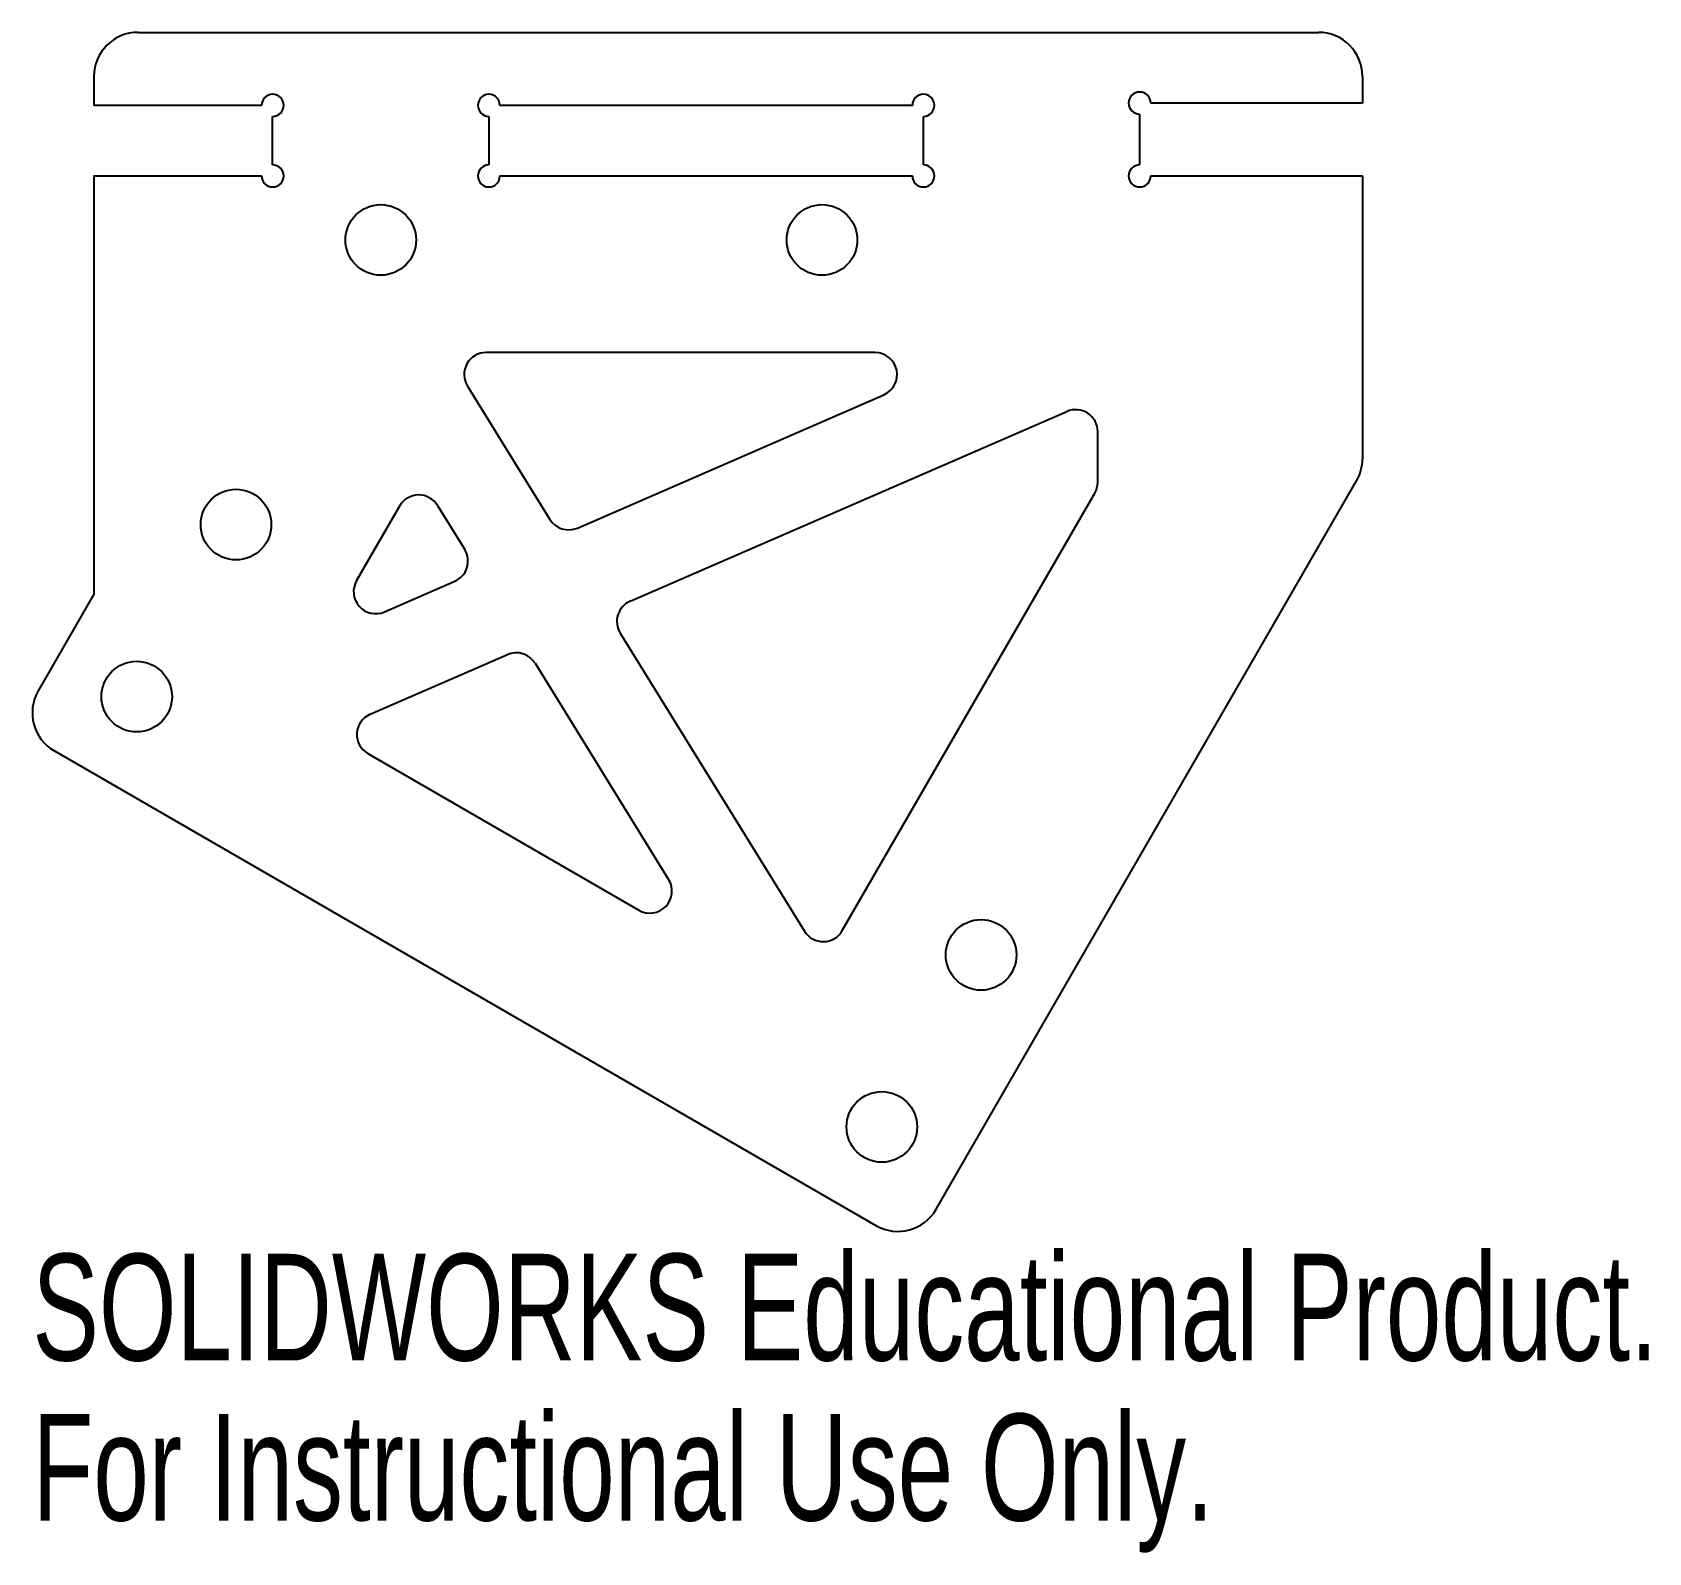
# Model space of a CAD drawing. Header units: millimetres. Extents: x -15.8 to 57.5, y -59.5 to 9.4.
import ezdxf

# ---------------------------------------------------------------- set-up
doc = ezdxf.new("R2010")
doc.units = ezdxf.units.MM
doc.styles.add('SLDTEXTSTYLE0', font='TXT', dxfattribs={"width": 0.7})

msp = doc.modelspace()

# ---------------------------------------------------------------- linework, layer by layer
at = {"color": 7, "linetype": 'Continuous', "lineweight": 25}
for p, q in [((-11, 9.408), (42.5, 9.408)), ((-13, 7.408), (-13, 6.1)), ((44.5, 7.408), (44.5, 6.2)), ((-5.4, 6.1), (-13, 6.1)), ((24.1, 6.1), (5.4, 6.1)), ((44.5, 6.2), (34.9, 6.2)), ((-4.9, 3.4), (-4.9, 5.6)), ((4.9, 5.6), (4.9, 3.4)), ((24.6, 3.4), (24.6, 5.6)), ((34.4, 5.7), (34.4, 3.4)), ((-13, 2.9), (-5.4, 2.9)), ((-13, 2.9), (-13, -16.051)), ((5.4, 2.9), (24.1, 2.9)), ((34.9, 2.9), (44.5, 2.9)), ((44.5, 2.9), (44.5, -9.922)), ((22.407, -5.1), (4.781, -5.1)), ((3.93, -6.626), (7.663, -12.663)), ((8.912, -13.054), (22.806, -7.017)), ((11.304, -16.376), (31.101, -7.774)), ((32.5, -10.975), (32.5, -8.691)), ((25.177, -43.927), (44.232, -10.922)), ((20.92, -31.299), (32.366, -11.475)), ((0.853, -12.057), (-1.099, -15.437)), ((2.569, -12.031), (3.804, -14.027)), ((-13, -16.051), (-15.526, -20.427)), ((0.166, -16.854), (3.352, -15.47)), ((10.852, -17.819), (19.204, -31.325)), ((-0.482, -21.497), (5.743, -18.792)), ((6.992, -19.183), (13.05, -28.98)), ((-14.794, -23.159), (22.445, -44.659)), ((-0.583, -23.28), (11.7, -30.372))]:
    msp.add_line(p, q, dxfattribs=at)
for centre in [(0, 0), (20, 0), (-6.562, -12.9), (-11.062, -20.695), (27.213, -32.4), (22.713, -40.195)]:
    msp.add_circle(centre, 1.6, dxfattribs=at)
for centre, radius, start, end in [((-11, 7.408), 2, 90, 180), ((42.5, 7.408), 2, 0, 90), ((-4.9, 6.1), 0.5, 270, 180), ((4.9, 6.1), 0.5, 0, 270), ((24.6, 6.1), 0.5, 270, 180), ((34.4, 6.2), 0.5, 0, 270), ((-4.9, 2.9), 0.5, 180, 90), ((4.9, 2.9), 0.5, 90, 0), ((24.6, 2.9), 0.5, 180, 90), ((34.4, 2.9), 0.5, 90, 0), ((4.781, -6.1), 1, 90, 211.732), ((22.407, -6.1), 1, 293.48538, 90), ((31.5, -8.691), 1, 0, 113.48538), ((42.5, -9.922), 2, 330, 0), ((31.5, -10.975), 1, 330, 0), ((1.719, -12.557), 1, 31.732, 150), ((8.514, -12.137), 1, 211.732, 293.48538), ((2.953, -14.553), 1, 293.48538, 31.732), ((-0.233, -15.937), 1, 150, 293.48538), ((11.702, -17.293), 1, 113.48538, 211.732), ((6.142, -19.709), 1, 31.732, 113.48538), ((-13.794, -21.427), 2, 150, 240), ((-0.083, -22.414), 1, 113.48538, 240), ((12.2, -29.506), 1, 240, 31.732), ((20.054, -30.799), 1, 211.732, 330), ((23.445, -42.927), 2, 240, 330)]:
    msp.add_arc(centre, radius, start, end, dxfattribs=at)

# ---------------------------------------------------------------- texts
at = {"color": 7, "linetype": 'Continuous', "char_height": 4.83362, "attachment_point": 1, "style": 'SLDTEXTSTYLE0'}
for s, insert in [('SOLIDWORKS Educational Product.', (-15.794, -45.946)), ('For Instructional Use Only.', (-15.794, -53.197))]:
    msp.add_mtext(s, dxfattribs=dict(at, insert=insert))

doc.saveas('drawing.dxf')
